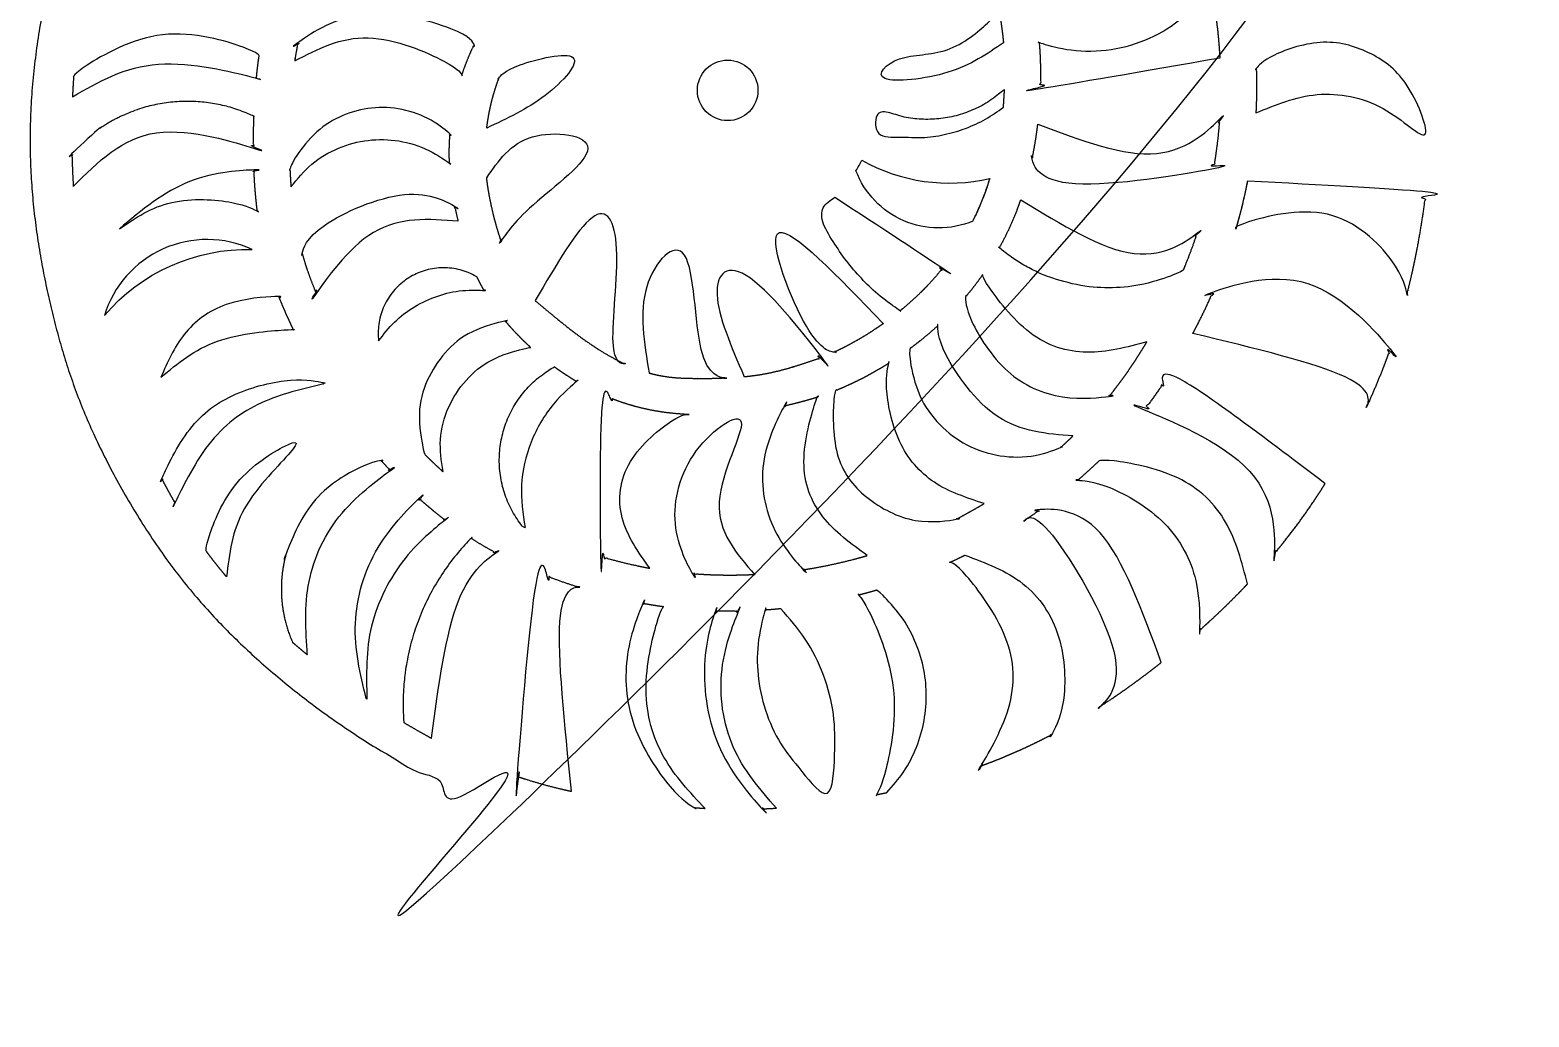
# Model space of a CAD drawing. Header units: millimetres. Extents: x 1534 to 2029, y 3482 to 4015.
# Drawn here: x 1534.2 to 2029.1, y 3481.7 to 3807.7 of the extents above; entities that cross this region are included whole.
import ezdxf

# ---------------------------------------------------------------- set-up
doc = ezdxf.new("R2010")
doc.units = ezdxf.units.MM

msp = doc.modelspace()

# ---------------------------------------------------------------- linework, layer by layer
at = {"color": 1}
msp.add_lwpolyline([(1845.518125799303, 3744.552812117198, -0.4240727475367741), (1806.931571439181, 3761.186407291656, 0.0198617657076856), (1808.905266894747, 3764.631936760495, 0.187456792547995), (1851.166200784064, 3758.66461326548)], format="xyb", dxfattribs=at)
msp.add_lwpolyline([(1607.587583177032, 3735.202897273964, 0.4549974176871447), (1558.761639662703, 3713.357968034753, -0.2263232533941446)], format="xyb", close=True, dxfattribs=at)
at = {"color": 3}
msp.add_circle((1764.566656117363, 3787.742271988088), 10, dxfattribs=at)
at = {"color": 1}
for points, weights, knots in [([(1832.487452342389, 3960.557737736319), (1832.477934804494, 3960.466134997161), (1832.468417266599, 3960.374532258003), (1832.458899728704, 3960.282929518842), (1828.683537915732, 3962.087511733295), (1815.942605086761, 3967.749891073971), (1790.362388003332, 3977.819932513738), (1754.81312829856, 3983.148056413508), (1711.528604150558, 3982.281213042799), (1664.892442084546, 3970.207185692423), (1623.272825073769, 3944.424175158943), (1591.358517163521, 3917.33466008526), (1558.667386130594, 3876.783192646944), (1540.495945971042, 3832.970094254386), (1531.214824197301, 3770.029578005789), (1539.443670041859, 3717.71162879844), (1553.280861334181, 3674.360092819398), (1580.382747534446, 3627.912835642578), (1614.838725005393, 3593.165435342984), (1653.765015354762, 3565.703869816431), (1684.538823128044, 3551.53938433934), (1700.001669013233, 3546.676670900766), (1829.061847459449, 3511.226424813992), (1948.888469032142, 3570.848823043635), (1998.448161225726, 3695.175354877579), (2048.00785341931, 3819.501886711523), (2002.057518204199, 3945.207162264295), (1884.001837187306, 4008.263532186904), (1884.001837187311, 4008.263532186901), (1871.493464310731, 4013.659067654006), (1854.692059825269, 4010.51702198124), (1840.127148371289, 3990.862546870427), (1832.528248719255, 3960.557737736318), (1833.659058606689, 3967.339541978456), (1832.528248719255, 3960.557737736319)], [1, 1, 1, 1, 1, 1, 1, 1, 1, 1, 1, 1, 1, 1, 1, 1, 1, 1, 1, 1, 1, 1, 0.8302175490316837, 0.8302175490316837, 1, 0.8302175490316837, 0.8302175490316837, 1, 1, 1, 1, 1, 1, 1, 1], [0, 0, 0, 0, 0.4654375085078755, 0.4654375085078755, 0.4654375085078755, 21.44742314991936, 70.22050602964191, 139.1012248692868, 198.9329565874495, 297.0531019708055, 364.8160697251915, 432.0482195080853, 518.4901215717572, 614.6881945199283, 700.0818470356626, 804.6977822667503, 881.4227876671866, 964.0263076623451, 1036.928495634835, 1125.949405816832, 1204.719846673914, 1204.719846673914, 1204.719846673914, 1206.179390991011, 1206.179390991011, 1206.179390991011, 1207.638935308107, 1207.638935308107, 1207.638935308107, 1222.867164777411, 1254.870958789546, 1284.563341693541, 1326.006176911223, 1344.937535648665, 1344.937535648665, 1344.937535648665, 1344.937535648665]), ([(1927.060821973207, 3798.364243539971), (1926.777703080658, 3803.554327399355), (1926.260214283214, 3808.757574427227), (1925.117569685941, 3816.743073456981), (1924.650489322897, 3819.543208992681), (1924.119039430364, 3822.327428599537), (1911.355530153056, 3802.950007322307), (1889.329295369693, 3795.653665382984), (1867.521523221229, 3803.579111638433), (1867.941078128692, 3798.490301859058), (1868.056156642205, 3793.320325903003), (1867.873816038176, 3788.135806196248), (1888.496563998537, 3781.903284089843), (1909.725844121051, 3785.572034656881), (1927.060821973207, 3798.364243539971)], [0.9999999999999998, 1, 1, 1, 1, 1, 0.85651673660671, 0.85651673660671, 1, 1, 1, 1, 0.929329768342901, 0.929329768342901, 0.9999999999999998], [0, 0, 0, 0, 27.85748289829235, 27.85748289829235, 42.96554210437079, 42.96554210437079, 42.96554210437079, 44.30246839550365, 44.30246839550365, 44.30246839550365, 70.58458439829725, 70.58458439829725, 70.58458439829725, 71.51381212022721, 71.51381212022721, 71.51381212022721, 71.51381212022721]), ([(1621.631525695199, 3797.502228922399), (1621.89011402471, 3799.233774202533), (1622.183543796336, 3800.945696402976), (1622.57412416598, 3802.933955881728), (1622.633787613167, 3803.230923898052), (1622.694668010645, 3803.527229529103), (1640.643722295455, 3817.31758196523), (1663.277861501032, 3817.122357853052), (1680.986373810689, 3803.024451561331), (1679.308021466615, 3799.619715404915), (1677.889380131926, 3796.092133892443), (1676.724837596527, 3792.508610141041), (1661.259092802822, 3807.804907835281), (1639.595520276698, 3809.768478709936), (1621.631525695199, 3797.502228922399)], [1, 1, 1, 1, 1, 1, 0.8584628919851136, 0.8584628919851136, 1, 1, 1, 1, 0.8477104724206336, 0.8477104724206336, 1], [0, 0, 0, 0, 9.689144504342494, 9.689144504342494, 11.39485464765357, 11.39485464765357, 11.39485464765357, 12.72233242970475, 12.72233242970475, 12.72233242970475, 31.66990689877471, 31.66990689877471, 31.66990689877471, 33.04890211543614, 33.04890211543614, 33.04890211543614, 33.04890211543614]), ([(1855.613371701897, 3803.4851227918), (1855.459999973371, 3805.183921617183), (1855.269262407492, 3806.868556733455), (1854.778212147194, 3810.45818945655), (1854.465580474355, 3812.357443732696), (1854.103799689814, 3814.226494113627), (1844.302292274759, 3801.343404604904), (1829.139608729663, 3795.674491957095), (1813.29031950629, 3798.967450203269), (1813.827826004114, 3796.634366027022), (1814.196660415817, 3794.26874640726), (1814.3949240148, 3791.882769342413), (1829.361764839838, 3789.858985236666), (1843.899838334517, 3793.951227342408), (1855.613371701897, 3803.4851227918)], [1, 1, 1, 1, 1, 1, 0.8972351994320321, 0.8972351994320321, 0.9999999999999998, 0.9982840297839835, 0.9982840297839835, 1, 0.9450689988184674, 0.9450689988184674, 1], [0, 0, 0, 0, 9.712857563659554, 9.712857563659554, 20.91914478017338, 20.91914478017338, 20.91914478017338, 22.04441364227793, 22.04441364227793, 22.04441364227793, 22.18794232346008, 22.18794232346008, 22.18794232346008, 23.00551714295702, 23.00551714295702, 23.00551714295702, 23.00551714295702]), ([(1548.239371552797, 3785.61086310718), (1548.252652253524, 3785.913283003978), (1548.266482217169, 3786.21553465073), (1548.37186600533, 3788.428268679266), (1548.485169694598, 3790.331970010383), (1548.62259883271, 3792.227580414321), (1565.777675214132, 3808.760132956859), (1589.449667949792, 3811.454330267139), (1609.881127140532, 3799.199640774499), (1609.495986406093, 3796.61330109057), (1609.185318582766, 3794.011241091237), (1608.935701715951, 3791.398375221049), (1588.620955062664, 3800.467940851413), (1566.474026285229, 3798.356188489454), (1548.239371552797, 3785.61086310718)], [0.9999999999999998, 1, 1, 1, 1, 1, 0.8626020489258678, 0.8626020489258678, 1, 1, 1, 1, 0.9135402139821976, 0.9135402139821976, 0.9999999999999998], [0, 0, 0, 0, 1.593115612280143, 1.593115612280143, 11.66961393464589, 11.66961393464589, 11.66961393464589, 12.97680373867365, 12.97680373867365, 12.97680373867365, 26.17340166342128, 26.17340166342128, 26.17340166342128, 27.20333019952039, 27.20333019952039, 27.20333019952039, 27.20333019952039]), ([(1938.964937984206, 3780.260754423111), (1939.215005391933, 3785.190163444353), (1939.252358402724, 3790.15414393392), (1939.086249824773, 3795.126870018242), (1949.153929891531, 3804.086391634444), (1962.463783096928, 3806.202760498456), (1974.813928838187, 3800.80784532883), (1987.164074579445, 3795.412930159204), (1994.655609012108, 3784.209889439738), (1994.923477260522, 3770.735489411563), (1980.459852678514, 3787.936245525072), (1958.304934194439, 3791.70745672178), (1938.964937984206, 3780.260754423111)], [1, 1, 1, 1, 0.8947676697873179, 0.8947676697873179, 1, 0.8947676697873179, 0.8947676697873179, 1, 0.8419280097486238, 0.8419280097486238, 1], [0, 0, 0, 0, 24.99782882559703, 24.99782882559703, 24.99782882559703, 26.1368999692602, 26.1368999692602, 26.1368999692602, 27.27597111292338, 27.27597111292338, 27.27597111292338, 28.68201467155547, 28.68201467155547, 28.68201467155547, 28.68201467155547]), ([(1685.023821075165, 3775.284695620938), (1692.945718940607, 3783.226457728177), (1703.35601348018, 3787.404234500324), (1714.570259060547, 3787.142037586218), (1714.525568434552, 3790.864533789328), (1714.895174798645, 3794.56890504095), (1715.6744918545, 3798.209185272014), (1706.16194378344, 3800.205742415988), (1696.703588305918, 3797.966474032298), (1689.096006440675, 3791.916721194619), (1687.867137583914, 3788.66305470223), (1686.883409540538, 3785.306361843746), (1685.665759311081, 3779.716105391813), (1685.290822152973, 3777.487354393912), (1685.023821075165, 3775.284695620938)], [1, 0.9460647462332985, 0.9460647462332985, 1, 0.995863799283979, 0.995863799283979, 0.9999999999999998, 0.9366845176199644, 0.9366845176199644, 1, 1, 1, 1, 1, 1], [0, 0, 0, 0, 0.8100267892491777, 0.8100267892491777, 0.8100267892491777, 1.032929947922126, 1.032929947922126, 1.032929947922126, 1.911637265581759, 1.911637265581759, 1.911637265581759, 22.35765151851399, 22.35765151851399, 35.87704936352937, 35.87704936352937, 35.87704936352937, 35.87704936352937]), ([(1855.618101056925, 3782.139454657133), (1843.17002354124, 3772.552932061755), (1827.732694277774, 3769.629763486475), (1812.641514808859, 3774.001531040355), (1813.373796864304, 3776.563573107213), (1813.899373040882, 3779.175864485234), (1814.214893684424, 3781.821756260152), (1828.572171501794, 3774.970340326679), (1844.301863464699, 3777.34733788046), (1855.993582571619, 3788.135156517399), (1855.868422066721, 3786.136589230643), (1855.743261561823, 3784.138021943888), (1855.618101056925, 3782.139454657133)], [1, 0.9279797369651065, 0.9279797369651065, 1, 0.9978755669690759, 0.9978755669690759, 1, 0.8853466210213452, 0.8853466210213452, 1, 1, 1, 1], [0, 0, 0, 0, 0.9382261862483414, 0.9382261862483414, 0.9382261862483414, 1.097934506431184, 1.097934506431184, 1.097934506431184, 2.288393180909313, 2.288393180909313, 2.288393180909313, 8.29584082238506, 8.29584082238506, 8.29584082238506, 8.29584082238506]), ([(1548.520690551399, 3756.019569785318), (1548.33286890464, 3758.972719378185), (1548.196622807779, 3761.937757778505), (1548.08652297575, 3765.64482425302), (1548.067657819259, 3766.378642488807), (1548.051650215358, 3767.112943781791), (1563.803303747828, 3784.607161403263), (1586.884105256661, 3789.237370999299), (1608.164433758021, 3779.172091168733), (1608.135830508144, 3778.356830359442), (1608.029020014854, 3774.837488068764), (1607.986517321224, 3771.315190752648), (1608.00254964667, 3768.611986641936), (1586.831577515093, 3780.755268512255), (1562.95443354217, 3775.700434066495), (1548.520690551399, 3756.019569785318)], [1, 1, 1, 1, 1, 1, 0.8681498563447039, 0.8681498563447039, 1, 1, 1, 1, 1, 0.8303876873872761, 0.8303876873872761, 1], [0, 0, 0, 0, 15.5737273283762, 15.5737273283762, 19.41396368960159, 19.41396368960159, 19.41396368960159, 20.69353151831911, 20.69353151831911, 20.69353151831911, 24.77718319767996, 38.31538365184905, 38.31538365184905, 38.31538365184905, 39.77416222053722, 39.77416222053722, 39.77416222053722, 39.77416222053722]), ([(1620.389572358275, 3755.869510765312), (1620.236099821031, 3757.814712683999), (1620.119794525924, 3759.77662550507), (1620.036613502669, 3761.752911889147), (1624.270244952208, 3771.901364799167), (1632.710657074681, 3778.949355641982), (1643.451493686435, 3781.305021279795), (1654.192330298189, 3783.660686917607), (1664.807660058992, 3780.791975397256), (1672.899898675878, 3773.346815500723), (1672.829129877331, 3772.455401320989), (1672.623645154069, 3769.173145598758), (1672.624921018849, 3765.958201967072), (1672.722618301328, 3763.639581080705), (1664.755320808215, 3769.959909127865), (1654.931592145643, 3772.590257228693), (1644.872087917256, 3771.096687462514), (1634.812583688869, 3769.603117696335), (1626.176856235498, 3764.232029601873), (1620.389572358275, 3755.869510765312)], [0.9999999999999998, 1, 1, 1, 0.9247131476524906, 0.9247131476524906, 1, 0.9247131476524906, 0.9247131476524906, 1, 1, 1, 1, 1, 0.9450088094749872, 0.9450088094749872, 0.9999999999999998, 0.9450088094749872, 0.9450088094749872, 0.9999999999999998], [0, 0, 0, 0, 10.60812863449973, 10.60812863449973, 10.60812863449973, 11.56780462534754, 11.56780462534754, 11.56780462534754, 12.52748061619536, 12.52748061619536, 12.52748061619536, 17.25568562942146, 30.01324616823204, 30.01324616823204, 30.01324616823204, 30.83127513139437, 30.83127513139437, 30.83127513139437, 31.64930409455669, 31.64930409455669, 31.64930409455669, 31.64930409455669]), ([(1866.979023859963, 3776.593846016196), (1866.500896815184, 3772.608405117195), (1865.847425724177, 3768.643430558861), (1865.001283767954, 3764.72598108509), (1883.066945433265, 3750.701980714796), (1905.919259610592, 3749.800618117146), (1925.033374769784, 3762.358138552043), (1925.396362427749, 3764.4212459038), (1925.71633324523, 3766.494618681737), (1926.421838017227, 3771.824571269249), (1926.745268474191, 3775.10608187322), (1926.964761487357, 3778.414116915592), (1909.650007095643, 3761.278671830295), (1885.300915487963, 3760.539797147192), (1866.979023859963, 3776.593846016196)], [1, 1, 1, 1, 0.8756529796209573, 0.8756529796209573, 0.9999999999999998, 1, 1, 1, 1, 1, 0.82119062994082, 0.82119062994082, 1], [0, 0, 0, 0, 20.26253634638715, 20.26253634638715, 20.26253634638715, 21.50390905354198, 21.50390905354198, 21.50390905354198, 33.12200126573862, 33.12200126573862, 51.22157837095146, 51.22157837095146, 51.22157837095146, 52.72129351784538, 52.72129351784538, 52.72129351784538, 52.72129351784538]), ([(1684.999226453626, 3758.856276922609), (1685.109599627486, 3757.88664556931), (1685.238251219043, 3756.916077814923), (1685.757220488407, 3753.457056912449), (1686.24371598963, 3750.95405209974), (1687.071350305668, 3747.355056233848), (1687.332063008109, 3746.286297366397), (1687.876614118147, 3744.179906856043), (1688.162052468893, 3743.137970210713), (1688.890623449377, 3740.645310840792), (1689.349687546022, 3739.206422136014), (1689.847688719661, 3737.790472996924), (1697.270131514332, 3749.701882356085), (1708.73553218478, 3757.796258022432), (1722.444388324486, 3760.803182248729), (1719.719874461767, 3765.063263180982), (1717.667775191365, 3769.6849678364), (1716.3348694088, 3774.562941546076), (1703.261706219318, 3776.239993627377), (1691.478742770263, 3770.333905935811), (1684.999226453626, 3758.856276922609)], [1, 1, 1, 1, 1, 1, 1, 1, 1, 1, 1, 1, 0.9476831073988392, 0.9476831073988392, 0.9999999999999998, 0.9924014566946592, 0.9924014566946592, 1, 0.8864675141828742, 0.8864675141828742, 1], [0, 0, 0, 0, 6.245678937012485, 6.245678937012485, 22.19849037824588, 22.19849037824588, 28.83474996976838, 28.83474996976838, 35.47100956129089, 35.47100956129089, 44.88833328450801, 44.88833328450801, 44.88833328450801, 45.68594858975938, 45.68594858975938, 45.68594858975938, 45.98820057345866, 45.98820057345866, 45.98820057345866, 47.17264859833234, 47.17264859833234, 47.17264859833234, 47.17264859833234]), ([(1563.718396501972, 3742.009907700945), (1575.339476200581, 3754.600771949728), (1591.030242276826, 3761.484028143805), (1608.164383693844, 3761.507560980187), (1608.353297580689, 3756.867353240532), (1608.714484850044, 3752.247509424571), (1609.302730526135, 3747.671453304189), (1593.869141035637, 3755.129822792243), (1576.858572247571, 3753.017120852149), (1563.718396501972, 3742.009907700945)], [1, 0.9442068661253612, 0.9442068661253612, 1, 1, 1, 1, 0.8932551402225962, 0.8932551402225962, 1], [0, 0, 0, 0, 0.8240572910183345, 0.8240572910183345, 0.8240572910183345, 24.13663533386156, 24.13663533386156, 24.13663533386156, 25.28409380583824, 25.28409380583824, 25.28409380583824, 25.28409380583824]), ([(1936.280731911651, 3757.878965332289), (1935.244073082567, 3752.471403402167), (1933.936032222317, 3747.138959982288), (1932.377030184598, 3741.884880834899), (1942.544656075419, 3748.646252082679), (1954.678998796535, 3750.008046535769), (1966.092425720376, 3745.668640670893), (1977.505852644216, 3741.329234806017), (1985.670406608375, 3732.249762576186), (1988.777722534665, 3720.441234084448), (1989.004115529154, 3721.321024894702), (1989.225689629909, 3722.203951169826), (1990.10667930064, 3725.804510264945), (1990.726794524961, 3728.551171482968), (1991.715589809673, 3733.308495180916), (1992.104736355813, 3735.298874187973), (1992.844291927304, 3739.324728740365), (1993.194122090874, 3741.357815559675), (1994.055463625791, 3746.73476692622), (1994.531631949958, 3750.104965603352), (1994.944192998154, 3753.500155437233), (1978.279426112466, 3769.625183578817), (1955.154729631596, 3771.351277605581), (1936.280731911651, 3757.878965332289)], [0.9999999999999998, 1, 1, 1, 0.9261700808099748, 0.9261700808099748, 1, 0.9261700808099748, 0.9261700808099748, 1, 1, 1, 1, 1, 1, 1, 1, 1, 1, 1, 1, 0.8456105378513068, 0.8456105378513068, 0.9999999999999998], [0, 0, 0, 0, 28.32264128873476, 28.32264128873476, 28.32264128873476, 29.27280570702676, 29.27280570702676, 29.27280570702676, 30.22297012531908, 30.22297012531908, 30.22297012531908, 35.16390442546072, 35.16390442546072, 50.29324659160102, 50.29324659160102, 60.97639241723209, 60.97639241723209, 71.65953824286316, 71.65953824286316, 89.0086021938647, 89.0086021938647, 89.0086021938647, 90.39747091307387, 90.39747091307387, 90.39747091307387, 90.39747091307387]), ([(1675.539270012883, 3744.554338860643), (1675.140385205412, 3746.218143411487), (1674.774391492249, 3747.883152870837), (1674.446760837968, 3749.553005274951), (1655.243150801361, 3758.595314211582), (1634.940327934904, 3752.403596114281), (1624.050787779637, 3734.183829251062), (1624.079468830313, 3734.080359996342), (1624.108333433944, 3733.976898755823), (1624.500517004589, 3732.580163312309), (1624.891866980424, 3731.288559599544), (1626.146332391005, 3727.419566733552), (1627.089938722336, 3724.847942824609), (1628.340912061086, 3721.763842772663), (1628.557125318319, 3721.241044752997), (1628.777196968211, 3720.718729408948), (1637.068918651614, 3739.56759165104), (1655.415112522565, 3748.919031473123), (1675.539270012883, 3744.554338860643)], [1, 1, 1, 1, 0.827405026217299, 0.827405026217299, 0.9999999999999998, 1, 1, 1, 1, 1, 1, 1, 1, 1, 0.849623512713395, 0.849623512713395, 1], [0, 0, 0, 0, 9.489785008757735, 9.489785008757735, 9.489785008757735, 10.96194068175623, 10.96194068175623, 10.96194068175623, 11.57244637064446, 11.57244637064446, 19.20386183748724, 19.20386183748724, 34.4666927711728, 34.4666927711728, 37.58529087738569, 37.58529087738569, 37.58529087738569, 38.95523959581549, 38.95523959581549, 38.95523959581549, 38.95523959581549]), ([(1799.984394829086, 3752.449442906982), (1798.250750939216, 3750.709663243259), (1796.393842561777, 3749.102104319615), (1794.423728321384, 3747.635474067986), (1800.028644558544, 3734.181962467686), (1809.320892405275, 3722.954042341503), (1821.488991818529, 3714.932233500965), (1822.549361215411, 3715.796131872045), (1823.594516199212, 3716.682470154164), (1826.85741926421, 3719.566751836356), (1829.001824222743, 3721.640828934522), (1832.607200351154, 3725.490507161302), (1834.127694491018, 3727.247658955969), (1835.575135116296, 3729.058494114732), (1821.653659770223, 3733.378389391531), (1809.472584778506, 3741.384036339777), (1799.984394829086, 3752.449442906982)], [1, 0.9981943778634351, 0.9981943778634351, 1, 0.9708904290819791, 0.9708904290819791, 1, 1, 1, 1, 1, 1, 1, 1, 0.9739353959975721, 0.9739353959975721, 1], [0, 0, 0, 0, 0.1472319718098483, 0.1472319718098483, 0.1472319718098483, 0.7404325906190934, 0.7404325906190934, 0.7404325906190934, 8.447429758181897, 8.447429758181897, 25.2528704400371, 25.2528704400371, 38.51501333993336, 38.51501333993336, 38.51501333993336, 39.07611480881808, 39.07611480881808, 39.07611480881808, 39.07611480881808]), ([(1861.351927588781, 3751.615217370748), (1860.627044116015, 3749.519485383846), (1858.556069717996, 3744.091041537861), (1856.015339171624, 3738.859957195836), (1854.273610753878, 3735.71601082875), (1871.73134832734, 3720.986997952691), (1894.40117354202, 3718.194965319852), (1914.911068911563, 3728.247856118889), (1915.760036276664, 3730.274720408887), (1916.569163020672, 3732.313129189682), (1918.133784422456, 3736.488863694989), (1918.886165099854, 3738.626982590055), (1919.592937140516, 3740.77712667606), (1899.319739777758, 3727.483929051476), (1875.486137404827, 3731.919132803734), (1861.351927588781, 3751.615217370748)], [1, 1, 1, 1, 1, 0.8916030830036357, 0.8916030830036357, 1, 1, 1, 1, 1, 1, 0.8145503792000919, 0.8145503792000919, 1], [0, 0, 0, 0, 11.24962802987124, 29.47836774759662, 29.47836774759662, 29.47836774759662, 30.63492551123727, 30.63492551123727, 30.63492551123727, 42.73411138131587, 42.73411138131587, 55.28366576858774, 55.28366576858774, 55.28366576858774, 56.81238537714522, 56.81238537714522, 56.81238537714522, 56.81238537714522]), ([(1700.997295464676, 3718.294900270948), (1703.883960169485, 3734.569320264365), (1715.230955683855, 3746.587442914633), (1731.312850486714, 3750.403493070198), (1732.95564643439, 3748.940423877309), (1734.691287488789, 3747.588795186001), (1736.512227905538, 3746.354483236965), (1721.425449947541, 3733.295598634844), (1719.117776098444, 3713.475912017452), (1730.800663514124, 3697.300143787226), (1720.232416701321, 3702.148524306023), (1710.614856082998, 3710.221712288487), (1700.997295464676, 3718.294900270948)], [1, 0.8905604126262803, 0.8905604126262803, 1, 0.998550824712473, 0.998550824712473, 1, 0.8250103444570944, 0.8250103444570944, 1, 1, 1, 1], [0, 0, 0, 0, 1.162268124369203, 1.162268124369203, 1.162268124369203, 1.294163565655207, 1.294163565655207, 1.294163565655207, 2.776988192520803, 2.776988192520803, 2.776988192520803, 62.52971760236856, 62.52971760236856, 62.52971760236856, 62.52971760236856]), ([(1815.924856237734, 3710.698753070253), (1803.222137162789, 3718.514737849628), (1793.043125775638, 3729.415949578068), (1786.114827220998, 3742.623802132734), (1784.15952268582, 3741.689966459255), (1782.147722926848, 3740.885027567073), (1780.087914342422, 3740.212380939285), (1780.40447020289, 3724.696456338126), (1787.308055772052, 3710.797368953305), (1799.480031878696, 3701.169953853657), (1800.091601320189, 3701.446903072608), (1800.701882921243, 3701.731812769038), (1802.921531033758, 3702.799173875615), (1804.528280494121, 3703.631480468461), (1808.270573591203, 3705.709010470346), (1810.416019295802, 3707.002495577576), (1813.677833010567, 3709.135537194322), (1814.805537188219, 3709.903902188685), (1815.924856237734, 3710.698753070253)], [1, 0.9761926734311249, 0.9761926734311249, 0.9999999999999998, 0.9985938961199703, 0.9985938961199703, 1, 0.9363307101794388, 0.9363307101794388, 1, 1, 1, 1, 1, 1, 1, 1, 1, 1], [0, 0, 0, 0, 0.5361013579081502, 0.5361013579081502, 0.5361013579081502, 0.6660212612449379, 0.6660212612449379, 0.6660212612449379, 1.547220658320725, 1.547220658320725, 1.547220658320725, 5.804389011779903, 5.804389011779903, 17.04215723334664, 17.04215723334664, 31.79848636972247, 31.79848636972247, 39.63745186089795, 39.63745186089795, 39.63745186089795, 39.63745186089795]), ([(1738.638632923142, 3694.396714277609), (1731.38967530892, 3711.077938888126), (1735.91286374324, 3728.694732222517), (1750.30137313523, 3739.820442917823), (1750.910716644168, 3739.639054649534), (1751.523408543461, 3739.46931999692), (1752.139225981158, 3739.311300696881), (1745.673382822006, 3722.293258093918), (1750.144141806921, 3704.645787569964), (1763.93266893092, 3692.758928373955), (1760.713105507501, 3692.619551391164), (1754.452954447713, 3692.574001856097), (1745.868484887195, 3692.751281365207), (1740.796595543027, 3693.792657523714), (1738.638632923142, 3694.396714277609)], [1, 0.8594778057883212, 0.8594778057883212, 1, 0.999878758012471, 0.999878758012471, 1, 0.8793020744765055, 0.8793020744765055, 0.9999999999999998, 1, 1, 1, 1, 1], [0, 0, 0, 0, 1.322527714179597, 1.322527714179597, 1.322527714179597, 1.360671494161995, 1.360671494161995, 1.360671494161995, 2.583095455583347, 2.583095455583347, 2.583095455583347, 18.80845719982833, 33.96307803570672, 45.59750380785358, 45.59750380785358, 45.59750380785358, 45.59750380785358]), ([(1649.32473634223, 3705.012639274926), (1648.339785348595, 3713.406024728592), (1651.932170407715, 3721.055457218697), (1659.020164216899, 3725.657564518036), (1666.108158026084, 3730.259671817375), (1674.557446947321, 3730.428682346993), (1681.82380858686, 3726.113704206016), (1682.534111961514, 3724.620959962687), (1683.302760517043, 3723.137140027452), (1684.1376485746, 3721.664343138524), (1670.034225562317, 3722.831207204365), (1657.267865048217, 3716.724804692623), (1649.32473634223, 3705.012639274926)], [1, 0.8996277510266248, 0.8996277510266248, 1, 0.8996277510266248, 0.8996277510266248, 1, 1, 1, 1, 0.9089751197796774, 0.9089751197796774, 1], [0, 0, 0, 0, 1.111740195086033, 1.111740195086033, 1.111740195086033, 2.223480390172085, 2.223480390172085, 2.223480390172085, 10.95396554910472, 10.95396554910472, 10.95396554910472, 12.01136893892033, 12.01136893892033, 12.01136893892033, 12.01136893892033]), ([(1770.004839936762, 3693.17870983608), (1758.816214954206, 3706.210927438222), (1757.628504139978, 3723.346077500352), (1766.912132866527, 3737.797314897115), (1767.434176275774, 3737.821830699105), (1767.955771186906, 3737.854527707643), (1768.476789395995, 3737.89539788606), (1771.25877699326, 3721.33732635532), (1780.988784316608, 3707.653900421146), (1795.715400488431, 3699.589412592633), (1789.847235759828, 3697.562106158681), (1781.420967259028, 3694.673684542628), (1772.676193373098, 3693.440842370737), (1770.004839936762, 3693.17870983608)], [1, 0.8679742108911163, 0.8679742108911163, 1, 0.999918069287921, 0.999918069287921, 1, 0.9331480161402016, 0.9331480161402016, 1, 1, 1, 1, 1], [0, 0, 0, 0, 1.280450175003356, 1.280450175003356, 1.280450175003356, 1.311806014707162, 1.311806014707162, 1.311806014707162, 2.215134240181887, 2.215134240181887, 2.215134240181887, 33.42336462025324, 47.00621379561201, 47.00621379561201, 47.00621379561201, 47.00621379561201]), ([(1902.987673160363, 3704.679282651842), (1902.406817033589, 3703.708401841368), (1901.816809752115, 3702.7433473065), (1899.186203854923, 3698.534899060457), (1897.047283341966, 3695.35601765414), (1893.399899549118, 3690.349532912609), (1891.963889882503, 3688.470858896624), (1890.481055853145, 3686.626079822171), (1879.663352493467, 3684.427855032269), (1868.849158850575, 3686.643281415356), (1859.767285608992, 3692.918189910997), (1850.685412367409, 3699.193098406637), (1844.78773287193, 3708.524350989943), (1843.017079446664, 3719.420207296468), (1845.115986631827, 3721.897470613642), (1847.090700459601, 3724.470712299986), (1848.934682672785, 3727.12880655452), (1852.873368555165, 3716.582956121179), (1860.688120052037, 3708.480001913942), (1871.084479139111, 3704.162140687009), (1881.480838226185, 3699.844279460077), (1892.73672193652, 3700.026734226644), (1902.987673160363, 3704.679282651842)], [1, 1, 1, 1, 1, 1, 1, 1, 0.9467116784473102, 0.9467116784473102, 1, 0.9467116784473102, 0.9467116784473102, 1, 1, 1, 1, 0.944785703260208, 0.944785703260208, 1, 0.944785703260208, 0.944785703260208, 1], [0, 0, 0, 0, 6.158051027201054, 6.158051027201054, 27.02658107727666, 27.02658107727666, 39.89920246968996, 39.89920246968996, 39.89920246968996, 40.70428953348112, 40.70428953348112, 40.70428953348112, 41.5093765972723, 41.5093765972723, 41.5093765972723, 57.87779226490498, 57.87779226490498, 57.87779226490498, 58.69750254917484, 58.69750254917484, 58.69750254917484, 59.5172128334447, 59.5172128334447, 59.5172128334447, 59.5172128334447]), ([(1918.191198400024, 3707.488035602331), (1918.796775458063, 3708.630296477794), (1919.39101949063, 3709.777424715054), (1921.621529562658, 3714.183153691024), (1923.176941737977, 3717.473241897664), (1924.709247700609, 3720.968985963073), (1924.783101144673, 3721.138139831293), (1924.856702306309, 3721.307387233216), (1947.429409732746, 3731.898762219522), (1971.166787718158, 3724.267167953723), (1983.337983107874, 3702.505588336299), (1982.977758131151, 3701.480510986402), (1982.60919979141, 3700.456643637207), (1981.368436248207, 3697.090252018453), (1980.459777743189, 3694.750410613639), (1978.546063898986, 3690.063718659074), (1977.540372646062, 3687.715143404259), (1976.146120460914, 3684.606428427765), (1975.800166412758, 3683.846212380589), (1975.449292599003, 3683.08626245142), (1964.041426699784, 3704.619302919596), (1941.623987194356, 3714.172817571251), (1918.190619562986, 3707.487870478572)], [1, 1, 1, 1, 1, 1, 1, 1, 0.8212263493958207, 0.8212263493958207, 1, 1, 1, 1, 1, 1, 1, 1, 1, 1, 0.8514007293615676, 0.8514007293615676, 1], [0, 0, 0, 0, 6.624948794196825, 6.624948794196825, 25.34209737707442, 25.34209737707442, 26.29329210979177, 26.29329210979177, 26.29329210979177, 27.79285001903778, 27.79285001903778, 27.79285001903778, 33.73568487154212, 33.73568487154212, 47.34445348195954, 47.34445348195954, 60.95322209237697, 60.95322209237697, 65.35881121073767, 65.35881121073767, 65.35881121073767, 66.72031061107207, 66.72031061107207, 66.72031061107207, 66.72031061107207]), ([(1577.449757766689, 3692.995515739506), (1582.576351223696, 3710.861537401139), (1597.939160963278, 3721.323887394927), (1616.441269399597, 3719.549437086286), (1617.911777334578, 3715.774902035208), (1619.559829052418, 3712.058352637389), (1621.346305216288, 3708.403516327774), (1604.912876476553, 3709.899807357185), (1589.342780252613, 3704.434592762499), (1577.449757766689, 3692.995515739506)], [1, 0.8460151993430285, 0.8460151993430285, 1, 1, 1, 1, 0.93976185328276, 0.93976185328276, 1], [0, 0, 0, 0, 1.386970641153311, 1.386970641153311, 1.386970641153311, 21.82572403573278, 21.82572403573278, 21.82572403573278, 22.68247010878452, 22.68247010878452, 22.68247010878452, 22.68247010878452]), ([(1670.577659405265, 3661.812713658577), (1668.58828828392, 3663.59412080159), (1666.643169652661, 3665.438961840101), (1664.744968075322, 3667.338649338939), (1661.233364273628, 3676.886093562688), (1662.173649672758, 3687.015304580022), (1667.382666836793, 3695.753221531461), (1672.591684000829, 3704.491138482901), (1681.054772669937, 3710.135709559987), (1691.123414615522, 3711.58743330681), (1693.687028641864, 3708.496948668988), (1696.567611866258, 3705.51118481835), (1699.669264834722, 3702.705805551015), (1689.921691670251, 3701.78692113028), (1681.440782246471, 3696.894712373377), (1675.765223410125, 3688.91677009039), (1670.089664573778, 3680.938827807405), (1668.249169919598, 3671.322585786562), (1670.577659405265, 3661.812713658577)], [1, 1, 1, 1, 0.9350702683519363, 0.9350702683519363, 1, 0.9350702683519363, 0.9350702683519363, 1, 1, 1, 1, 0.9395235121671237, 0.9395235121671237, 1, 0.9395235121671237, 0.9395235121671237, 1], [0, 0, 0, 0, 14.5809645294089, 14.5809645294089, 14.5809645294089, 15.47098898151448, 15.47098898151448, 15.47098898151448, 16.36101343362009, 16.36101343362009, 16.36101343362009, 35.58428069283432, 35.58428069283432, 35.58428069283432, 36.44274647144128, 36.44274647144128, 36.44274647144128, 37.30121225004826, 37.30121225004826, 37.30121225004826, 37.30121225004826]), ([(1878.582895153098, 3673.593901031924), (1877.224723572085, 3672.284564846875), (1875.833291448939, 3670.995062838134), (1874.41176378387, 3669.726942945805), (1863.172642213159, 3664.691990484023), (1850.896637643892, 3665.676018831669), (1840.603062875953, 3672.437003853876), (1830.309488108014, 3679.197988876082), (1824.530072571615, 3690.07305007275), (1824.686277394961, 3702.387440030308), (1827.931873275647, 3704.789631683251), (1831.100387641527, 3707.392014169124), (1834.120882958927, 3710.170912879181), (1837.372379682741, 3687.127088838223), (1855.344494109361, 3672.342192476986), (1878.582895153098, 3673.593901031924)], [1, 1, 1, 1, 0.918015866295688, 0.918015866295688, 1, 0.9180158662956882, 0.9180158662956882, 1, 1, 1, 1, 0.8246481398670885, 0.8246481398670885, 1], [0, 0, 0, 0, 10.06878588394602, 10.06878588394602, 10.06878588394602, 11.07111436986634, 11.07111436986634, 11.07111436986634, 12.07344285578665, 12.07344285578665, 12.07344285578665, 32.70042553061649, 32.70042553061649, 32.70042553061649, 34.18485846255103, 34.18485846255103, 34.18485846255103, 34.18485846255103]), ([(1849.229184432325, 3651.276125812266), (1847.326556702348, 3650.131913400255), (1845.407547159875, 3649.026283530332), (1842.297604117003, 3647.310392145044), (1841.113737062672, 3646.674654583982), (1839.926909030399, 3646.05448559302), (1827.945556911392, 3643.292319598902), (1816.194491326348, 3646.910995764947), (1807.842531318609, 3655.934693654828), (1799.490571310869, 3664.958391544709), (1796.789925391251, 3676.953760284167), (1800.468855874135, 3688.686101486196), (1804.740486924244, 3690.401090873208), (1810.503982115166, 3693.203132807581), (1816.286104355245, 3696.69178353322), (1817.89655057057, 3697.718460123211), (1815.657722051787, 3687.239388167341), (1817.697394640408, 3676.719738081716), (1823.690366651331, 3667.836743729073), (1829.683338662253, 3658.95374937643), (1838.674101545919, 3653.123699208337), (1849.229184432325, 3651.276125812266)], [1, 1, 1, 1, 1, 1, 0.9101125760209585, 0.9101125760209585, 1, 0.9101125760209587, 0.9101125760209587, 1, 1, 1, 1, 1, 0.9468539400363839, 0.9468539400363839, 0.9999999999999998, 0.9468539400363839, 0.9468539400363839, 1], [0, 0, 0, 0, 11.59344567060316, 11.59344567060316, 18.67886233617219, 18.67886233617219, 18.67886233617219, 19.72948098012355, 19.72948098012355, 19.72948098012355, 20.78009962407486, 20.78009962407486, 20.78009962407486, 46.56539065109086, 56.57671368179721, 56.57671368179721, 56.57671368179721, 57.38071064371513, 57.38071064371513, 57.38071064371513, 58.18470760563304, 58.18470760563304, 58.18470760563304, 58.18470760563304]), ([(1631.182490019603, 3690.791075257509), (1631.074736094167, 3690.962993307533), (1630.967235411679, 3691.135087883668), (1630.859987540937, 3691.307357991049), (1606.525561049038, 3695.703064676555), (1585.329639808002, 3682.966523831475), (1577.787715956322, 3659.416450910781), (1579.198087164268, 3656.714940614947), (1580.64668516651, 3654.056080662235), (1582.141880233118, 3651.448017528758), (1589.72160954621, 3673.559227598341), (1607.953801872502, 3688.186088853491), (1631.182490019603, 3690.791075257509)], [1, 1, 1, 1, 0.8346302570997156, 0.8346302570997156, 1, 1, 1, 1, 0.896593763178566, 0.896593763178566, 1], [0, 0, 0, 0, 1.021839721896867, 1.021839721896867, 1.021839721896867, 2.461416074268527, 2.461416074268527, 2.461416074268527, 18.51054285350298, 18.51054285350298, 18.51054285350298, 19.63941409016243, 19.63941409016243, 19.63941409016243, 19.63941409016243]), ([(1696.69083331814, 3643.839678288303), (1690.202428767729, 3652.098467306319), (1687.780080411229, 3662.318018083807), (1689.871277212897, 3672.610436924421), (1691.962474014563, 3682.902855765035), (1698.180901806032, 3691.366787797855), (1707.377808466556, 3696.438660975637), (1709.768686013309, 3694.694543624142), (1712.231848509249, 3693.069791844041), (1714.73367824485, 3691.590929702112), (1699.628781441927, 3679.923083871422), (1693.259007613834, 3661.93079343539), (1697.657894895148, 3643.358062768041)], [1, 0.9384221564641837, 0.9384221564641837, 0.9999999999999998, 0.9384221564641835, 0.9384221564641835, 0.9999999999999998, 1, 1, 1, 0.8935839696739755, 0.8935839696739755, 1], [0, 0, 0, 0, 0.8663708259167663, 0.8663708259167663, 0.8663708259167663, 1.732741651833521, 1.732741651833521, 1.732741651833521, 15.28706575229308, 15.28706575229308, 15.28706575229308, 16.43270543025258, 16.43270543025258, 16.43270543025258, 16.43270543025258]), ([(1961.81863690368, 3657.839907208606), (1961.500503485181, 3657.330760300776), (1961.180284066347, 3656.822915691998), (1958.874625367857, 3653.199573422654), (1956.813111901719, 3650.134713048469), (1952.544541847528, 3644.142097114887), (1950.339372646326, 3641.219564694278), (1946.987216359732, 3637.019640891647), (1945.90171178758, 3635.694112073629), (1944.800584604067, 3634.38226130795), (1945.791895024783, 3660.651862168643), (1928.246023148526, 3680.227791414323), (1902.024978509067, 3682.107005011916), (1904.35931680045, 3685.153811220826), (1906.574940817595, 3688.270985150567), (1908.680755232278, 3691.446916712933), (1932.69497486082, 3693.121991299901), (1953.040068106088, 3680.254753831004), (1961.81863690368, 3657.839907208606)], [1, 1, 1, 1, 1, 1, 1, 1, 1, 1, 0.812643308098891, 0.812643308098891, 1, 1, 1, 1, 0.8706092918949723, 0.8706092918949723, 1], [0, 0, 0, 0, 3.085607126867216, 3.085607126867216, 22.07477774930248, 22.07477774930248, 41.06394837173775, 41.06394837173775, 49.95487224761291, 49.95487224761291, 49.95487224761291, 51.49184088961056, 51.49184088961056, 51.49184088961056, 70.84890477836466, 70.84890477836466, 70.84890477836466, 72.11606227426584, 72.11606227426584, 72.11606227426584, 72.11606227426584]), ([(1738.862117428616, 3629.917715622492), (1736.585134184813, 3630.335738407782), (1734.315587666407, 3630.808150810156), (1729.831500951226, 3631.845481086613), (1727.616807953124, 3632.408440874393), (1724.416171717698, 3633.290741868374), (1723.42662335257, 3633.573071791143), (1722.437914594766, 3633.864406887454), (1715.907032920275, 3651.235193940922), (1716.905664147726, 3669.766232605129), (1725.265513075263, 3686.334563366299), (1729.989037684154, 3684.398639972496), (1738.659803864608, 3681.823285420926), (1747.880227742919, 3680.842047653475), (1751.944745966358, 3680.661559252094), (1741.025099928703, 3677.989732344701), (1733.027011638873, 3670.089864477527), (1730.220466779498, 3659.204064802581), (1727.413921920124, 3648.318265127636), (1730.595462917043, 3637.536098114662), (1738.862117428616, 3629.917715622492)], [0.9999999999999998, 1, 1, 1, 1, 1, 1, 1, 0.9438247081850867, 0.9438247081850867, 1, 1, 1, 1, 1, 0.9053946559738276, 0.9053946559738276, 0.9999999999999998, 0.9053946559738276, 0.9053946559738276, 0.9999999999999998], [0, 0, 0, 0, 12.64476524231304, 12.64476524231304, 25.04529189166624, 25.04529189166624, 30.59927140945274, 30.59927140945274, 30.59927140945274, 31.42618685630259, 31.42618685630259, 31.42618685630259, 55.94165724938353, 75.11283892801046, 75.11283892801046, 75.11283892801046, 76.19134694418582, 76.19134694418582, 76.19134694418582, 77.26985496036117, 77.26985496036117, 77.26985496036117, 77.26985496036117]), ([(1810.620093729168, 3634.106629516058), (1808.060583888888, 3633.350362098501), (1805.473533801667, 3632.658007447413), (1799.941586671845, 3631.328836176638), (1796.992252090324, 3630.707370592426), (1792.50781781606, 3629.893399209275), (1790.994296585001, 3629.640745081349), (1789.474841914616, 3629.409176265683), (1773.810650905378, 3644.166610840932), (1771.340579702782, 3665.545280197804), (1783.2268717829, 3683.485871486905), (1787.185055686658, 3684.333331004442), (1790.948105427711, 3685.341786254786), (1794.589179427195, 3686.541057183614), (1789.373182002615, 3677.395667965358), (1788.208935581539, 3666.931954314973), (1791.287125784485, 3656.863711262646), (1794.365315987431, 3646.795468210318), (1801.181782699922, 3638.771718797248), (1810.620093729168, 3634.106629516058)], [1, 1, 1, 1, 1, 1, 1, 1, 0.843156548840327, 0.843156548840327, 1, 1, 1, 1, 0.9454051373005697, 0.9454051373005697, 1, 0.9454051373005697, 0.9454051373005697, 1], [0, 0, 0, 0, 14.73207407986456, 14.73207407986456, 31.06969690636879, 31.06969690636879, 39.33148942388198, 39.33148942388198, 39.33148942388198, 40.73182270689176, 40.73182270689176, 40.73182270689176, 62.03724028825178, 62.03724028825178, 62.03724028825178, 62.8522744681727, 62.8522744681727, 62.8522744681727, 63.66730864809364, 63.66730864809364, 63.66730864809364, 63.66730864809364]), ([(1773.559641581276, 3627.778324906342), (1757.51923744592, 3642.90739120691), (1756.701687476701, 3664.941792129125), (1771.57685352047, 3681.217929481807), (1760.921962238323, 3677.680376289495), (1752.917223924094, 3669.808581364343), (1749.201740165616, 3659.214423952663), (1745.486256407138, 3648.620266540983), (1746.820833503007, 3637.47307430266), (1752.93219488239, 3628.055417857793), (1758.469312435519, 3627.602460000935), (1764.081957964424, 3627.4618983106), (1770.986645255571, 3627.658170939433), (1772.273431387064, 3627.710482746004), (1773.559641581276, 3627.778324906342)], [1, 0.8084268588940334, 0.8084268588940334, 1, 0.9317445274917654, 0.9317445274917654, 1, 0.9317445274917654, 0.9317445274917654, 1, 1, 1, 1, 1, 1], [0, 0, 0, 0, 1.555083319082617, 1.555083319082617, 1.555083319082617, 2.468010873160151, 2.468010873160151, 2.468010873160151, 3.380938427237651, 3.380938427237651, 3.380938427237651, 33.45895853594902, 33.45895853594902, 40.34652241204825, 40.34652241204825, 40.34652241204825, 40.34652241204825]), ([(1599.148031074651, 3627.05365587966), (1600.031792526434, 3647.169897180829), (1610.77664486615, 3664.199058833375), (1628.552998951608, 3673.656618445622), (1609.124728412877, 3669.599333672928), (1595.444883949329, 3655.219448022952), (1592.361446405929, 3635.613028952423), (1592.392569348041, 3635.570579809396), (1592.423713012574, 3635.52815201686), (1593.173875330957, 3634.507383106668), (1593.904837383613, 3633.539479220759), (1595.396270465101, 3631.61579607402), (1596.15577591349, 3630.661226987449), (1597.656784773899, 3628.820768935681), (1598.39682312767, 3627.934081647482), (1599.148031074651, 3627.05365587966)], [1, 0.9122187675634034, 0.9122187675634034, 1, 0.8818704686817767, 0.8818704686817767, 1, 1, 1, 1, 1, 1, 1, 1, 1, 1], [0, 0, 0, 0, 1.037949493975663, 1.037949493975663, 1.037949493975663, 2.246881480860793, 2.246881480860793, 2.246881480860793, 2.535659271050462, 2.535659271050462, 9.198081277347228, 9.198081277347228, 15.86050328364399, 15.86050328364399, 22.14054480713927, 22.14054480713927, 22.14054480713927, 22.14054480713927]), ([(1625.780156896627, 3601.348801926172), (1624.126173887344, 3602.706594620905), (1622.487566169073, 3604.085802201781), (1620.865453497288, 3605.485457866368), (1615.645486713442, 3617.457864737117), (1615.912356863482, 3630.516017739209), (1621.617122080871, 3642.265155295535), (1627.321887298259, 3654.014292851862), (1637.418338938721, 3662.299716424307), (1650.054867938563, 3665.601945117047), (1650.799887894476, 3664.770171907104), (1651.851281102192, 3663.619061567707), (1652.919117418292, 3662.48176966946), (1653.223098504076, 3662.160562695703), (1631.528907733591, 3649.211723941379), (1621.136677394293, 3626.183222321723), (1625.780156896627, 3601.348801926172)], [0.9999999999999998, 1, 1, 1, 0.9388693133776159, 0.9388693133776159, 1, 0.9388693133776159, 0.9388693133776159, 1, 1, 1, 1, 1, 0.8802390732132618, 0.8802390732132618, 0.9999999999999998], [0, 0, 0, 0, 11.29259399353987, 11.29259399353987, 11.29259399353987, 12.15576350538744, 12.15576350538744, 12.15576350538744, 13.01893301723498, 13.01893301723498, 13.01893301723498, 18.65035573080627, 20.87785583123197, 20.87785583123197, 20.87785583123197, 22.0953728001882, 22.0953728001882, 22.0953728001882, 22.0953728001882]), ([(1936.2058620106, 3624.737034483859), (1934.089140421298, 3622.494531082745), (1931.92887419589, 3620.295311021172), (1926.662792121767, 3615.129483458681), (1923.520793295564, 3612.203106435385), (1920.318930129864, 3609.357252401376), (1921.688796294256, 3621.453005447305), (1918.26619364578, 3633.135024372431), (1910.585562437272, 3642.579159022851), (1902.904931228763, 3652.023293673269), (1892.165603929286, 3657.754840079873), (1880.044529161484, 3658.878815849057), (1882.394227125053, 3660.898932379853), (1884.680300070209, 3662.978349859431), (1886.892156152595, 3665.113538776666), (1898.948237183445, 3666.32934642154), (1910.549796332194, 3662.832046982027), (1919.925319514629, 3655.15566481937), (1929.300842697065, 3647.479282656713), (1935.018723078992, 3636.79597221521), (1936.2058620106, 3624.737034483859)], [1, 1, 1, 1, 1, 1, 0.9479499172874346, 0.9479499172874346, 0.9999999999999998, 0.9479499172874346, 0.9479499172874346, 1, 1, 1, 1, 0.9491012641344292, 0.9491012641344292, 1, 0.9491012641344292, 0.9491012641344292, 1], [0, 0, 0, 0, 16.02827300634271, 16.02827300634271, 38.39032661240344, 38.39032661240344, 38.39032661240344, 39.18587812649508, 39.18587812649508, 39.18587812649508, 39.98142964058661, 39.98142964058661, 39.98142964058661, 55.13262979114425, 55.13262979114425, 55.13262979114425, 55.91921678628366, 55.91921678628366, 55.91921678628366, 56.70580378142307, 56.70580378142307, 56.70580378142307, 56.70580378142307]), ([(1645.189666285667, 3586.875596344076), (1636.211849205101, 3611.197070880751), (1642.819424705844, 3636.266479911921), (1662.618967188113, 3653.00306978749), (1665.429213598677, 3650.484781322679), (1668.333089274302, 3648.072537391506), (1671.328780931196, 3645.786240544928), (1651.862887485362, 3632.08625285244), (1642.322638593995, 3610.278127726481), (1645.47375037518, 3586.684035988056)], [0.9999999999999998, 0.8792585066683217, 0.8792585066683217, 0.9999999999999998, 1, 1, 1, 0.9033667377870735, 0.9033667377870735, 1], [0, 0, 0, 0, 1.222651704609916, 1.222651704609916, 1.222651704609916, 20.20638620253369, 20.20638620253369, 20.20638620253369, 21.29668393375253, 21.29668393375253, 21.29668393375253, 21.29668393375253]), ([(1907.732871471148, 3598.799516805931), (1901.522028485407, 3593.878483092247), (1895.197354141112, 3589.284441062856), (1888.308535933854, 3584.785948617217), (1887.886742342367, 3584.512477936641), (1887.464334201929, 3584.240589389612), (1893.206819532042, 3595.781433333348), (1893.654806876862, 3608.664232875334), (1888.727867576596, 3620.576096114625), (1883.800928276331, 3632.487959353917), (1874.383612150055, 3641.290309817168), (1862.166641321182, 3645.402832214255), (1864.162432507973, 3646.722266183668), (1866.13561664612, 3648.081815137512), (1868.081370621614, 3649.479871873694), (1893.766896403761, 3645.250278416194), (1909.807429286322, 3624.748156565896), (1907.732871471148, 3598.799516805931)], [1, 1, 1, 1, 1, 1, 0.940155556680836, 0.940155556680836, 1, 0.940155556680836, 0.940155556680836, 1, 1, 1, 1, 0.82398552757644, 0.82398552757644, 1], [0, 0, 0, 0, 41.80473808667374, 41.80473808667374, 44.52716939676884, 44.52716939676884, 44.52716939676884, 45.38106766193537, 45.38106766193537, 45.38106766193537, 46.2349659271017, 46.2349659271017, 46.2349659271017, 57.89139921122769, 57.89139921122769, 57.89139921122769, 59.37877071232294, 59.37877071232294, 59.37877071232294, 59.37877071232294]), ([(1666.743842436776, 3573.800364477211), (1664.976752354328, 3574.756583963071), (1663.218660984736, 3575.736865667506), (1660.190483325489, 3577.470859138905), (1658.916226512214, 3578.214948719354), (1657.649495053512, 3578.969129957226), (1655.8375617796, 3601.869297833475), (1663.716316891534, 3623.447666836602), (1679.857574399914, 3639.79271492454), (1681.118844726724, 3638.980680660992), (1683.874443240787, 3637.276043205005), (1686.696366510477, 3635.684335842507), (1688.229032409962, 3634.860451823639), (1671.201613467525, 3618.90897792507), (1663.457227606394, 3596.899729800421), (1666.743842436776, 3573.800364477211)], [1, 1, 1, 1, 1, 1, 0.9395764953086391, 0.9395764953086391, 1, 1, 1, 1, 1, 0.9247640961445636, 0.9247640961445636, 1], [0, 0, 0, 0, 10.56573359657886, 10.56573359657886, 18.32084550235322, 18.32084550235322, 18.32084550235322, 19.17892927048569, 19.17892927048569, 19.17892927048569, 26.74728637982344, 35.5284042809876, 35.5284042809876, 35.5284042809876, 36.48774912354863, 36.48774912354863, 36.48774912354863, 36.48774912354863]), ([(1712.991108272956, 3556.257398403385), (1712.000995116983, 3556.469386427202), (1711.015965825622, 3556.688765602411), (1708.60128720784, 3557.248858755173), (1707.178425071463, 3557.598445180854), (1704.363238693773, 3558.332742261089), (1702.972887061076, 3558.717248843674), (1699.382684275484, 3559.767890711762), (1697.197703786453, 3560.463515825844), (1695.032288250505, 3561.205747087111), (1685.894538891388, 3583.928220515516), (1689.370864715409, 3608.171248808631), (1704.525680338768, 3627.410293106036), (1708.164647210138, 3626.000399847725), (1711.871209300003, 3624.712636090626), (1715.60407058755, 3623.536719734865), (1715.622288716429, 3623.530983569998), (1700.779608568374, 3603.071224410975), (1699.791754193168, 3577.813927592909), (1712.991108272956, 3556.257398403385)], [1, 1, 1, 1, 1, 1, 1, 1, 1, 1, 0.9102898259860221, 0.9102898259860221, 1, 1, 1, 1, 1, 0.8878435626108006, 0.8878435626108006, 1], [0, 0, 0, 0, 5.16721208403942, 5.16721208403942, 12.74311169987686, 12.74311169987686, 20.31901131571431, 20.31901131571431, 32.3987094463555, 32.3987094463555, 32.3987094463555, 33.44826724510813, 33.44826724510813, 33.44826724510813, 53.11200899475307, 53.20844468948344, 53.20844468948344, 53.20844468948344, 54.38547690445048, 54.38547690445048, 54.38547690445048, 54.38547690445048]), ([(1842.896981182356, 3634.235272781829), (1841.27668889993, 3633.419435301069), (1839.5829986226, 3632.597290762316), (1837.886851710407, 3631.805442782388), (1837.817857498663, 3631.773284815113), (1848.742249746331, 3624.487945683787), (1855.800489234887, 3613.41546775148), (1857.79355905864, 3600.436785810815), (1859.786628882394, 3587.458103870151), (1856.375956736342, 3574.777968707174), (1848.140929813214, 3564.550415538668), (1848.728754180172, 3564.764313345855), (1849.314981166615, 3564.980825035469), (1851.853518543077, 3565.932472478114), (1853.789119568171, 3566.694394240022), (1859.535975113406, 3569.070892095932), (1863.306919880523, 3570.784260077249), (1868.550770302397, 3573.37453056149), (1870.068339019612, 3574.149341880953), (1871.577262735241, 3574.944435932535), (1877.58737788159, 3586.678510330497), (1877.737761450313, 3599.861354137173), (1871.996888880351, 3611.729478175302), (1866.256016310389, 3623.597602213431), (1855.82733349307, 3631.663118982042), (1842.896981182356, 3634.235272781829)], [1, 1, 1, 1, 1, 0.9433750721344399, 0.9433750721344399, 1, 0.9433750721344399, 0.9433750721344399, 1, 1, 1, 1, 1, 1, 1, 1, 1, 1, 0.9301241012486112, 0.9301241012486112, 1, 0.9301241012486112, 0.9301241012486112, 1], [0, 0, 0, 0, 9.036371066140873, 9.419505209137242, 9.419505209137242, 9.419505209137242, 10.24977160554844, 10.24977160554844, 10.24977160554844, 11.08003800196002, 11.08003800196002, 11.08003800196002, 14.48872114032383, 14.48872114032383, 25.88218677026361, 25.88218677026361, 48.66911803014227, 48.66911803014227, 58.02725505372707, 58.02725505372707, 58.02725505372707, 58.9511503140277, 58.9511503140277, 58.9511503140277, 59.87504557432833, 59.87504557432833, 59.87504557432833, 59.87504557432833]), ([(1757.109823269709, 3550.614866590044), (1755.879512238639, 3550.687201209892), (1754.6416408378, 3550.769936773052), (1753.394430498974, 3550.861881140086), (1731.234361634702, 3567.003283878037), (1724.566744009437, 3593.595696510622), (1736.489707660172, 3618.28286873025), (1738.840412425582, 3617.847748950104), (1741.204072726856, 3617.465131493452), (1743.581726076279, 3617.138567099731), (1731.42192658401, 3593.563172884223), (1736.7081129584, 3567.568631731816), (1757.109823269709, 3550.614866590044)], [0.9999999999999998, 1, 1, 1, 0.8451155914495249, 0.8451155914495249, 1, 1, 1, 1, 0.8530470573245741, 0.8530470573245741, 0.9999999999999998], [0, 0, 0, 0, 6.649630266075291, 6.649630266075291, 6.649630266075291, 8.04081761128191, 8.04081761128191, 8.04081761128191, 20.12147426557502, 20.12147426557502, 20.12147426557502, 21.47510711151767, 21.47510711151767, 21.47510711151767, 21.47510711151767]), ([(1780.653558407751, 3550.69386627728), (1779.811858634935, 3550.638972377335), (1778.971065676569, 3550.589237659388), (1777.408653753215, 3550.506579206145), (1776.686781971043, 3550.472276073243), (1775.965662814594, 3550.441987017657), (1757.837218157402, 3567.751229697706), (1752.032395785638, 3592.134716426998), (1760.416837155556, 3615.755714093473), (1763.017637473203, 3615.680097774204), (1765.623584683237, 3615.666172828811), (1768.229508925961, 3615.712465885569), (1756.746549435444, 3592.846885965487), (1761.548934769421, 3567.714631811778), (1780.653558407751, 3550.69386627728)], [1, 1, 1, 1, 1, 1, 0.8928683005966885, 0.8928683005966885, 1, 1, 1, 1, 0.8623526725277318, 0.8623526725277318, 1], [0, 0, 0, 0, 4.564795392008818, 4.564795392008818, 8.492365028760103, 8.492365028760103, 8.492365028760103, 9.641959884788776, 9.641959884788776, 9.641959884788776, 22.61862678253552, 22.61862678253552, 22.61862678253552, 23.92704647882665, 23.92704647882665, 23.92704647882665, 23.92704647882665]), ([(1817.081857899132, 3555.811071176839), (1815.931043744499, 3555.569651750917), (1814.777616906086, 3555.335679202562), (1813.621880829377, 3555.109003175527), (1823.621062809744, 3577.090467351702), (1821.474296250254, 3601.143737419282), (1807.74044967724, 3621.007016753617), (1807.744012433614, 3621.00792134851), (1809.788809038268, 3621.527172535818), (1811.81534095725, 3622.082531596782), (1813.823077450611, 3622.673555394425), (1823.718843657157, 3614.395050059213), (1829.46310407163, 3602.842417818448), (1830.091179957258, 3589.955782878265), (1830.719255842885, 3577.069147938084), (1826.125669486572, 3565.012664048212), (1817.081857899132, 3555.811071176839)], [1, 1, 1, 1, 0.91322321099433, 0.91322321099433, 1, 1, 1, 1, 1, 0.9440207170769142, 0.9440207170769142, 1, 0.9440207170769142, 0.9440207170769142, 1], [0, 0, 0, 0, 6.243945249196258, 6.243945249196258, 6.243945249196258, 7.275803109125263, 7.275803109125263, 7.275803109125263, 7.294529320321089, 18.0236300080716, 18.0236300080716, 18.0236300080716, 18.84908067139175, 18.84908067139175, 18.84908067139175, 19.67453133471189, 19.67453133471189, 19.67453133471189, 19.67453133471189]), ([(1782.111199603054, 3616.523293795758), (1798.488201468975, 3600.155860118873), (1804.135177219936, 3577.701222732549), (1797.449066498333, 3555.53379169732), (1777.381737741231, 3569.560374854815), (1769.515884999017, 3592.745953975413), (1776.905813857831, 3616.087583523955), (1778.644035510495, 3616.206773672722), (1780.379679328009, 3616.352157268369), (1782.111199603054, 3616.523293795758)], [1, 0.9053735174184246, 0.9053735174184246, 0.9999999999999998, 0.8705668799797164, 0.8705668799797164, 1, 1, 1, 1], [0, 0, 0, 0, 1.078631507680903, 1.078631507680903, 1.078631507680903, 2.346003901239328, 2.346003901239328, 2.346003901239328, 11.02319827875323, 11.02319827875323, 11.02319827875323, 11.02319827875323])]:
    msp.add_rational_spline(points, weights, degree=3, knots=knots, dxfattribs=at)
for points, knots in [([(1845.518096306493, 3744.552799815525), (1846.154371190599, 3745.816682469896), (1846.75984510445, 3747.09520514353), (1847.971546983361, 3749.822550749893), (1848.569949763608, 3751.274093017798), (1849.695061349855, 3754.220908422315), (1850.221182189604, 3755.714404035272), (1850.873888047627, 3757.725712287803), (1851.032164056761, 3758.227406076481), (1851.186581987061, 3758.731001211307)], [993.1542048151381, 993.1542048151381, 993.1542048151381, 993.1542048151381, 1001.302497978906, 1001.302497978906, 1010.356751960229, 1010.356751960229, 1019.411005941551, 1019.411005941551, 1022.404210849312, 1022.404210849312, 1022.404210849312, 1022.404210849312]), ([(1845.518125799309, 3744.552812117202), (1845.663179146288, 3744.840944217434), (1845.806630865383, 3745.12983742269), (1846.635625660471, 3746.822638666864), (1847.28500431873, 3748.24329321489), (1848.899193618528, 3752.04020327198), (1849.802841945084, 3754.455230565214), (1850.801912935787, 3757.499047952874), (1850.986654128987, 3758.080549505967), (1851.16620078407, 3758.66461326548)], [993.1542321784862, 993.1542321784862, 993.1542321784862, 993.1542321784862, 995.0118313057792, 995.0118313057792, 1004.011013979027, 1004.011013979027, 1018.800008658211, 1018.800008658211, 1022.272662851021, 1022.272662851021, 1022.272662851021, 1022.272662851021]), ([(1932.377018743807, 3741.884873226883), (1933.681820671741, 3746.282271121987), (1934.810845498263, 3750.73458588843), (1935.935437202555, 3756.117429256844), (1936.111697249504, 3756.997204663213), (1936.28074064313, 3757.878971564837)], [2558.003618655497, 2558.003618655497, 2558.003618655497, 2558.003618655497, 2581.707786337543, 2581.707786337543, 2586.326481461882, 2586.326481461882, 2586.326481461882, 2586.326481461882])]:
    msp.add_open_spline(points, degree=3, knots=knots, dxfattribs=at)
for points in [[(1696.690833318132, 3643.839678288309), (1697.012209969061, 3643.677866532374), (1697.334571098425, 3643.51733204257), (1697.657894895143, 3643.358062768056)], [(1645.189666285673, 3586.875596344059), (1645.284316000327, 3586.811681953589), (1645.379010692741, 3586.747828501002), (1645.47375037518, 3586.68403598806)]]:
    msp.add_open_spline(points, degree=3, dxfattribs=at)

doc.saveas('drawing.dxf')
